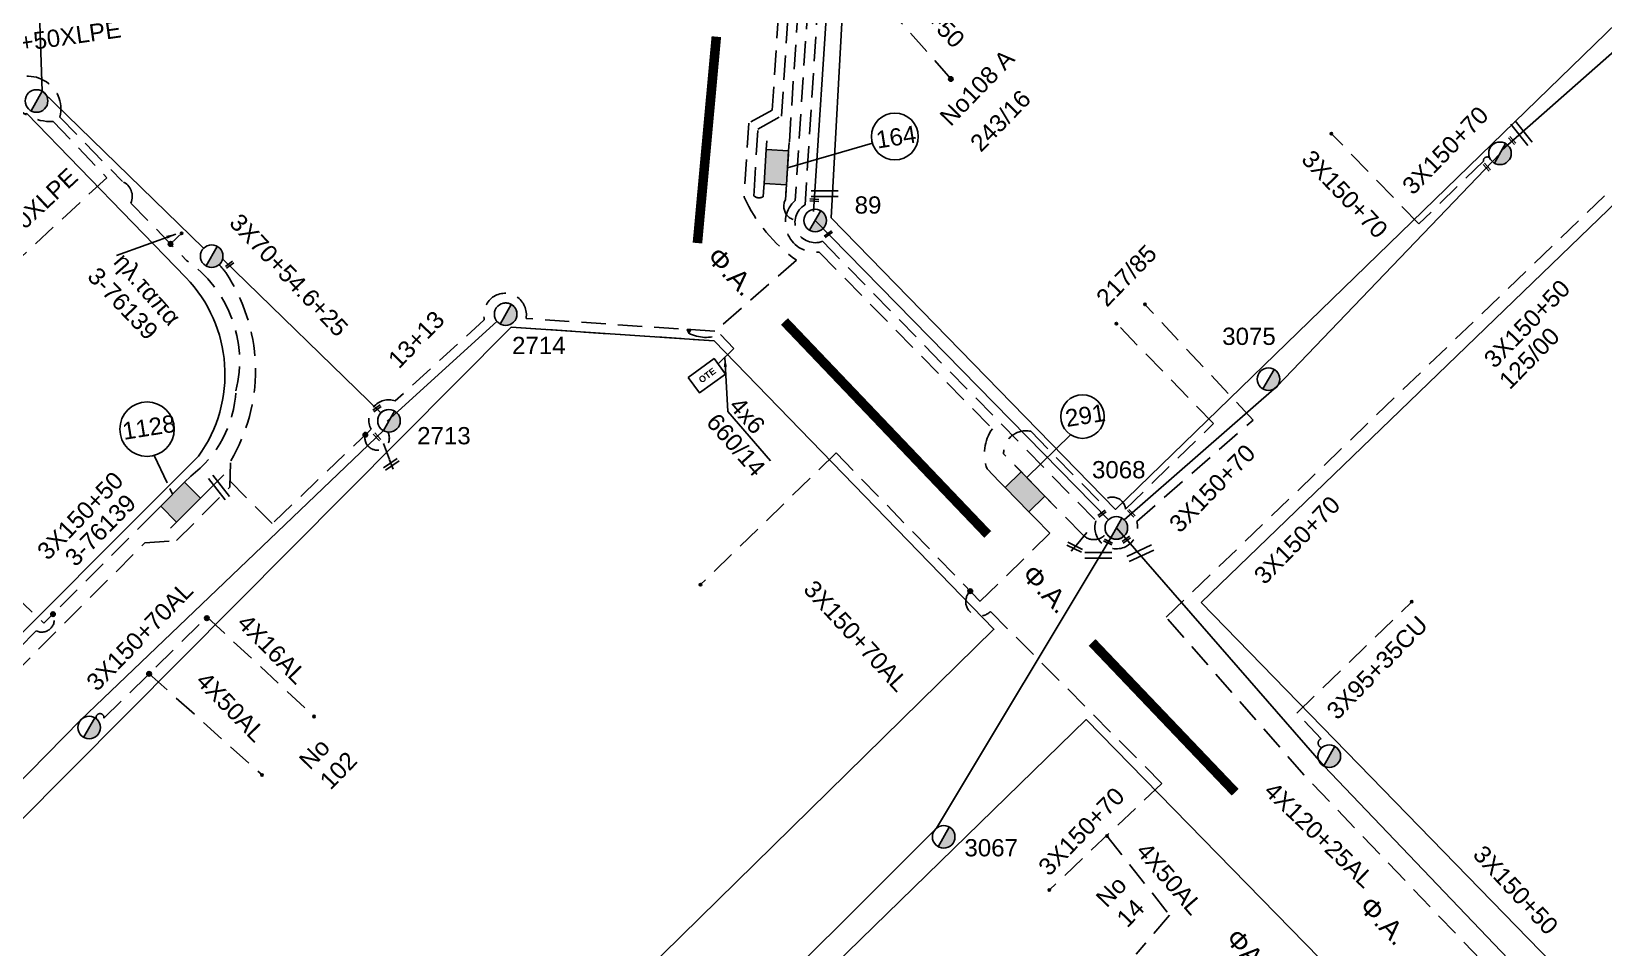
# Model space of a CAD drawing. Header units: millimetres. Extents: x 771 to 3391, y 686 to 1835.
# Drawn here: x 2341.4 to 2505.6, y 1061.9 to 1157.5 of the extents above; entities that cross this region are included whole.
import ezdxf

# ---------------------------------------------------------------- set-up
doc = ezdxf.new("R2010")
doc.units = ezdxf.units.MM
doc.linetypes.add('DASHED', pattern=[19.05, 12.7, -6.35])
for name, color, linetype in [('Link Box 4 Διευθύνσεων', 7, 'Continuous'), ('Pillar OTE', 7, 'Continuous'), ('Άγνωστα', 7, 'Continuous'), ('Γυμνά εναέρια ΧΤ και ΦΟΠ (3Φ)   4x50+16AL', 7, 'Continuous'), ('Επιγραφές - Σχήματα', 7, 'Continuous'), ('Καλωδια Χ.Τ 3x95+35', 7, 'DASHED'), ('Καλώδια ΧΤ   3x150+50CU', 7, 'DASHED'), ('Καλώδια ΧΤ   3x150+70AL', 7, 'DASHED'), ('Καλώδια ΧΤ   3x150AL+50CU', 7, 'DASHED'), ('Μηχανική τομή', 7, 'Continuous'), ('Στύλος ΦΜ', 7, 'Continuous'), ('Στύλος ΦΜ @ 1', 7, 'Continuous'), ('Συνδέσεις', 7, 'Continuous'), ('Συνεστραμμένα ΧΤ   3x70+54.6+25 AL', 7, 'SYN_LINE'), ('Συνεστραμμένα ΧΤ   4x120+25 AL', 7, 'SYN_LINE'), ('Τομή', 7, 'Continuous'), ('Υπόβαθρο ΔΕΗ', 7, 'Continuous'), ('Υπόγεια καλώδια Παροχών ΧΤ   4x16AL', 7, 'DASHED'), ('Υπόγεια καλώδια Παροχών ΧΤ   4x50AL', 7, 'DASHED'), ('Υπόγεια καλώδια Παροχών ΧΤ   4x6', 7, 'DASHED')]:
    doc.layers.add(name, color=color, linetype=linetype)
doc.styles.add('arial', font='arial.ttf')
doc.styles.get("Standard").update_dxf_attribs({"font": 'arial.ttf'})
doc.linetypes.add('SYN_LINE', pattern='A,0.5,-0.0001,["/\\/\\/\\/",Standard,S=0.1,R=0,X=0,Y=-0.05],-0.25', length=0.7501)
doc.dimstyles.new('ISO-25', dxfattribs={"dimtxt": 2.5, "dimasz": 2.5, "dimexe": 1.25, "dimexo": 0.625, "dimtad": 1, "dimtxsty": 'Standard', "dimcen": 2.5, "dimadec": 0, "dimazin": 0, "dimtfac": 1, "dimtmove": 0, "dimatfit": 3, "dimfxl": 1, "dimarcsym": 0})

# ---------------------------------------------------------------- blocks, each defined once
blk = doc.blocks.new('LINK BOX 4 ΑΝΑΧΩΡΗΣΕΩΝ')
at = {"layer": 'Link Box 4 Διευθύνσεων', "ltscale": 40}
blk.add_hatch(color=256, dxfattribs=at).paths.add_polyline_path([(-3.54, 0), (-3.54, -4.67), (3.54, -4.67), (3.54, 0)])
for p, q in [((-3.54, 0), (-5.33, 0)), ((5.33, 0), (3.54, 0)), ((-3.54, -4.67), (-5.33, -4.67)), ((5.33, -4.67), (3.54, -4.67))]:
    blk.add_line(p, q, dxfattribs=at)
blk.add_lwpolyline([(-3.54, -4.67), (-3.54, 0), (3.54, 0), (3.54, -4.67)], close=True, dxfattribs=at)
blk = doc.blocks.new('ΥΠΑΡΧΩΝ ΤΣΙΜΕΝΤΕΝΙΟΣ ΣΤΥΛΟΣ')
at = {"layer": 'Στύλος ΦΜ'}
blk.add_hatch(color=7, dxfattribs=at).paths.add_polyline_path([(-1.29, -2.28, 0.574793), (2.62, 0, 0.268822), (1.3, 2.27)])
at = {"layer": 'Στύλος ΦΜ', "color": 7}
blk.add_line((-1.29, -2.28), (1.3, 2.27), dxfattribs=at)
blk.add_circle((0, 0), 2.62, dxfattribs=at)
at = {"layer": 'Στύλος ΦΜ', "flags": 4}
for tag, p in [('ΑΡΙΘΜΟΣ', (-4.68, 8.05)), ('ΤΥΠΟΣ', (-4.91, 3.03))]:
    blk.add_attdef(tag, p, '', height=4, dxfattribs=at)
blk = doc.blocks.new('ΜΗΧΑΝΙΚΗ ΤΟΜΗ')
at = {"layer": 'Μηχανική τομή', "ltscale": 40}
for p, q in [((-1.89, 0.78), (1.89, 0.78)), ((1.89, 0), (-1.89, 0))]:
    blk.add_line(p, q, dxfattribs=at)
blk = doc.blocks.new('_ΣΥΝΔΕΣΗ')
at = {"layer": 'Συνδέσεις', "linetype": 'SYN_LINE', "ltscale": 40}
blk.add_hatch(color=256, dxfattribs=at).paths.add_polyline_path([(0.5, -0.01, 1), (-0.5, -0.01, 1)])
at = {"layer": 'Συνδέσεις'}
blk.add_circle((0, -0.01), 0.5, dxfattribs=at)
blk = doc.blocks.new('ΤΟΜΗ')
at = {"layer": 'Τομή', "ltscale": 40}
for p, q in [((-5.68, 0), (5.68, 0)), ((5.68, -2.33), (-5.68, -2.33))]:
    blk.add_line(p, q, dxfattribs=at)
blk = doc.blocks.new('τομή_')
at = {"layer": 'Επιγραφές - Σχήματα'}
for p, q in [((-1.29, -0.22), (0.13, 0.75)), ((-1.08, -0.46), (0.34, 0.51)), ((-0.66, 0.62), (-0.29, -0.37))]:
    blk.add_line(p, q, dxfattribs=at)
blk = doc.blocks.new('PILLAR ΟΤΕ')
at = {"layer": 'Pillar OTE', "ltscale": 40}
blk.add_lwpolyline([(-3.31, 2.02), (3.39, 2.02), (3.39, -1.99), (-3.31, -1.99)], close=True, dxfattribs=at)
at = {"layer": 'Pillar OTE', "insert": (-1.81, 0.71), "char_height": 1.3575, "width": 109.961, "attachment_point": 1}
blk.add_mtext('{\\fArial|b1|i0|c161|p34;OTE}', dxfattribs=at)

msp = doc.modelspace()

# ---------------------------------------------------------------- hatches: boundary and pattern name
at = {"layer": 'Pillar OTE', "ltscale": 40}
h = msp.add_hatch(color=256, dxfattribs=at)
h.dxf.hatch_style = 1
h.paths.add_polyline_path([(2409.86537, 1126.42096), (2410.01445, 1126.03019), (2410.22134, 1126.39925)])

# ---------------------------------------------------------------- linework, layer by layer
at = {"color": 85, "const_width": 1}
for points in [[(2412.89927, 1156.97297), (2410.9255, 1135.43042)], [(2420.01221, 1127.24334), (2441.24676, 1105.01037)], [(2452.15091, 1093.74219), (2467.0923, 1078.09828)]]:
    msp.add_lwpolyline(points, dxfattribs=at)
at = {"layer": 'Pillar OTE', "ltscale": 40}
msp.add_lwpolyline([(2410.22134, 1126.39925), (2410.01445, 1126.03019), (2409.86537, 1126.42096), (2410.22134, 1126.39925)], dxfattribs=at)
at = {"layer": 'Άγνωστα', "color": 173, "linetype": 'Continuous', "ltscale": 0.2}
msp.add_lwpolyline([(2549.15073, 1197.2828), (2525.16744, 1171.7622), (2494.97393, 1145.17175)], dxfattribs=at)
at = {"layer": 'Άγνωστα', "linetype": 'Continuous', "ltscale": 0.2}
msp.add_lwpolyline([(2341.37661, 1183.6089), (2342.48617, 1151.28368), (2359.34394, 1134.88444)], dxfattribs=at)
at = {"layer": 'Γυμνά εναέρια ΧΤ και ΦΟΠ (3Φ)   4x50+16AL', "color": 30, "linetype": 'Continuous', "ltscale": 0.2}
msp.add_lwpolyline([(2423.05759, 1138.73066), (2424.6239, 1162.63757), (2451.57157, 1190.05718), (2479.46096, 1217.65342), (2504.02646, 1241.27922), (2519.79377, 1270.95773), (2538.77033, 1226.95915), (2549.31092, 1199.40728)], dxfattribs=at)
at = {"layer": 'Γυμνά εναέρια ΧΤ και ΦΟΠ (3Φ)   4x50+16AL', "color": 27, "linetype": 'Continuous', "ltscale": 0.2}
for points in [[(2455.48243, 1106.55468), (2471.45798, 1120.44596), (2494.7584, 1144.79368)], [(2423.22114, 1137.79121), (2453.85613, 1106.53323)]]:
    msp.add_lwpolyline(points, dxfattribs=at)
at = {"layer": 'Γυμνά εναέρια ΧΤ και ΦΟΠ (3Φ)   4x50+16AL'}
msp.add_lwpolyline([(2378.53285, 1116.83742), (2389.97897, 1127.25673)], dxfattribs=at)
at = {"layer": 'Γυμνά εναέρια ΧΤ και ΦΟΠ (3Φ)   4x50+16AL', "color": 85, "linetype": 'Continuous', "ltscale": 0.2}
msp.add_lwpolyline([(2378.12544, 1115.84851), (2346.49878, 1085.6342), (2314.67358, 1053.22349), (2293.09808, 1029.16072)], dxfattribs=at)
at = {"layer": 'Γυμνά εναέρια ΧΤ και ΦΟΠ (3Φ)   4x50+16AL', "color": 151, "linetype": 'Continuous', "ltscale": 0.2}
msp.add_lwpolyline([(2353.52149, 992.53244), (2369.30113, 1009.24913), (2390.87502, 1030.15358), (2413.19061, 1051.71697), (2435.8968, 1074.3505), (2454.12949, 1104.72023)], dxfattribs=at)
at = {"layer": 'Καλωδια Χ.Τ 3x95+35', "color": 30, "linetype": 'DASHED', "ltscale": 0.2}
msp.add_lwpolyline([(2476.14214, 1082.75714, -0.756230637), (2476.08861, 1083.69401), (2473.51796, 1086.34814), (2473.51796, 1086.34814), (2473.51796, 1086.34814), (2485.53937, 1097.9914)], format="xyb", dxfattribs=at)
at = {"layer": 'Καλώδια ΧΤ   3x150+50CU', "color": 6, "linetype": 'DASHED', "ltscale": 0.2}
for points in [[(2426.94316, 1227.43166), (2415.94875, 1238.97051), (2403.86963, 1227.04913, 0.492439559), (2400.21023, 1219.70154), (2399.48435, 1206.49561), (2415.99377, 1190.96753, 0.708154058), (2425.64344, 1188.77059), (2435.96289, 1188.54234), (2439.55415, 1185.01289), (2423.60458, 1168.73855, 0.535322772), (2419.39723, 1159.3415), (2418.73912, 1149.29672), (2416.27925, 1147.93913), (2415.79544, 1140.22023, 0.129403479), (2421.26824, 1133.6487), (2412.74421, 1126.21771), (2393.0207, 1127.55591, 1.236368527), (2388.66603, 1127.43213), (2379.36424, 1118.94904, 0.67953914), (2376.83088, 1115.99476), (2366.5228, 1106.147), (2361.44021, 1111.22937), (2359.64638, 1109.43557)], [(2324.48419, 1150.48182, 0.536979067), (2326.20847, 1150.27121), (2339.05353, 1150.58493, 0.279905791), (2343.64318, 1148.12374), (2349.23315, 1142.25324), (2336.1112, 1130.09047)]]:
    msp.add_lwpolyline(points, format="xyb", dxfattribs=at)
at = {"layer": 'Καλώδια ΧΤ   3x150+50CU', "color": 27, "linetype": 'DASHED', "ltscale": 0.2}
for points in [[(2417.8336, 1140.76649), (2417.80258, 1140.27164, -0.323942796), (2416.80607, 1140.35856), (2416.83556, 1140.82905), (2417.24291, 1147.32813), (2419.70107, 1148.68323), (2420.41734, 1159.61579, -0.574972635), (2424.08466, 1167.79549), (2439.76274, 1183.74814), (2440.86912, 1183.44725), (2441.70669, 1184.29949), (2436.38119, 1189.53333), (2425.05836, 1189.78377, -0.790523014), (2416.96159, 1191.43007), (2400.50838, 1206.90527), (2401.22379, 1219.92081, -0.533410263), (2404.3536, 1226.11433), (2415.96378, 1237.48729)], [(2438.63275, 1181.17171), (2424.53123, 1166.82323, 0.630607391), (2421.44004, 1159.92954), (2420.13305, 1139.9807)]]:
    msp.add_lwpolyline(points, format="xyb", dxfattribs=at)
at = {"layer": 'Καλώδια ΧΤ   3x150+50CU', "color": 173, "linetype": 'DASHED', "ltscale": 0.2}
msp.add_lwpolyline([(2421.62662, 1225.77248), (2423.79354, 1227.83795), (2415.87453, 1236.10919), (2404.78593, 1225.14482, 0.59395543), (2402.23947, 1220.17868), (2401.53241, 1207.31494), (2417.97193, 1191.85261, 0.927298543), (2424.359, 1190.79949), (2436.79949, 1190.52433), (2443.12085, 1184.31176), (2424.93729, 1165.80975, 0.717854874), (2422.46651, 1160.30083), (2421.12913, 1139.88817, 0.735026484), (2423.65052, 1134.49577), (2441.73169, 1116.0469, 0.250350743), (2441.1823, 1111.85595), (2442.45762, 1110.54995)], format="xyb", dxfattribs=at)
at = {"layer": 'Καλώδια ΧΤ   3x150+50CU', "color": 151, "linetype": 'DASHED', "ltscale": 0.2}
for points in [[(2318.02442, 1147.76914), (2321.29416, 1151.08724, -0.719154678), (2326.19832, 1151.47966), (2338.54389, 1151.78118, -0.770194615), (2344.33497, 1148.58607), (2350.87585, 1141.84553, -0.413629819), (2351.75327, 1139.60667), (2357.56761, 1133.61492)], [(2544.50016, 1020.09119), (2536.24757, 1012.075), (2520.44775, 1028.83717, -0.459794051), (2515.8775, 1038.70873), (2498.00382, 1055.11835), (2474.2719, 1079.92203), (2459.88945, 1096.3849), (2514.04857, 1148.40287), (2527.31701, 1134.12183)], [(2343.62152, 1096.70989, -0.708025468), (2341.8611, 1094.94674), (2339.09493, 1092.17959), (2337.51017, 1093.76326)]]:
    msp.add_lwpolyline(points, format="xyb", dxfattribs=at)
for points in [[(2355.89211, 1135.34155), (2357.14629, 1136.51953)], [(2354.22823, 1107.31825), (2342.66555, 1095.75376)], [(2331.30369, 1106.52769), (2342.66555, 1095.75376)]]:
    msp.add_lwpolyline(points, dxfattribs=at)
at = {"layer": 'Καλώδια ΧΤ   3x150+50CU', "color": 62, "linetype": 'DASHED', "ltscale": 0.2}
msp.add_lwpolyline([(2336.75692, 1093.00948), (2339.41924, 1090.34899), (2353.2102, 1104.14211), (2356.51247, 1104.37356), (2362.08305, 1109.94408), (2362.17186, 1112.68518, 0.27956444), (2362.01013, 1131.79535, 0.07106643), (2360.9641, 1133.17716)], format="xyb", dxfattribs=at)
at = {"layer": 'Καλώδια ΧΤ   3x150+50CU', "linetype": 'DASHED', "ltscale": 0.2}
for points in [[(2391.4719, 1126.65869), (2412.67652, 1125.22001)], [(2378.75487, 1112.82212), (2378.12687, 1114.51671)]]:
    msp.add_lwpolyline(points, dxfattribs=at)
at = {"layer": 'Καλώδια ΧΤ   3x150+50CU', "color": 151, "linetype": 'DASHED', "ltscale": 0.2}
msp.add_lwpolyline([(2459.90441, 1096.39927), (2459.90441, 1096.39927)], close=True, dxfattribs=at)
at = {"layer": 'Καλώδια ΧΤ   3x150+50CU', "color": 27, "linetype": 'DASHED', "ltscale": 0.2}
msp.add_arc((2421.41681, 1139.26838), 1.46814, 150.9753026, 295.5893084, dxfattribs=at)
at = {"layer": 'Καλώδια ΧΤ   3x150+50CU', "color": 151, "linetype": 'DASHED', "ltscale": 0.2}
for centre, radius, start, end in [((2350.35409, 1123.10463), 12.74759, 345.9825432, 55.5370545), ((2350.70776, 1120.65872), 12.03146, 307.2839287, 356.942305)]:
    msp.add_arc(centre, radius, start, end, dxfattribs=at)
at = {"layer": 'Καλώδια ΧΤ   3x150+50CU', "linetype": 'DASHED', "ltscale": 0.2}
for centre, start, end in [((2390.89449, 1127.99764), 341.5228282, 178.1157273), ((2378.70648, 1116.87298), 96.7698024, 198.0220896), ((2454.68052, 1105.69208), 181.2557844, 352.0693595)]:
    msp.add_arc(centre, 1.17777, start, end, dxfattribs=at)
at = {"layer": 'Καλώδια ΧΤ   3x150+50CU', "color": 6, "linetype": 'DASHED', "ltscale": 0.2}
msp.add_arc((2377.46815, 1115.08954), 1.27828, 164.7747727, 28.5729531, dxfattribs=at)
at = {"layer": 'Καλώδια ΧΤ   3x150+70AL', "color": 2, "linetype": 'DASHED', "ltscale": 0.2}
msp.add_lwpolyline([(2422.2189, 1228.04125), (2415.84401, 1234.65211), (2405.17615, 1224.12356, 0.704407455), (2403.25855, 1220.4983), (2402.5556, 1207.70948), (2419.05259, 1192.20766, 1.224254614), (2423.43685, 1191.82013), (2437.2178, 1191.51532), (2444.53501, 1184.32404), (2425.27572, 1164.72745, 0.889608012), (2423.52208, 1160.75461), (2422.1614, 1139.41375, 0.923079404), (2423.99998, 1135.6114), (2452.55284, 1106.43524, 1.364114273), (2456.80456, 1106.37914), (2468.96559, 1116.95356), (2457.66321, 1129.02676)], format="xyb", dxfattribs=at)
at = {"layer": 'Καλώδια ΧΤ   3x150+70AL', "color": 27, "linetype": 'DASHED', "ltscale": 0.2}
msp.add_lwpolyline([(2493.6881, 1144.29854, 0.720946332), (2493.02277, 1143.97559), (2486.28375, 1137.43488), (2477.13305, 1146.86301)], format="xyb", dxfattribs=at)
at = {"layer": 'Καλώδια ΧΤ   3x150+70AL', "color": 173, "linetype": 'DASHED', "ltscale": 0.2}
msp.add_lwpolyline([(2453.63718, 1105.14566, -0.48695111), (2451.14642, 1105.01205), (2442.91006, 1113.4159, -0.490732023), (2445.74079, 1115.78504), (2453.08535, 1108.25586, -0.714461321), (2455.64337, 1107.66666), (2464.82986, 1116.58282), (2454.67191, 1127.04874)], format="xyb", dxfattribs=at)
msp.add_lwpolyline([(2446.18032, 1106.7377), (2447.74026, 1105.14024), (2440.46213, 1098.02883), (2425.4204, 1113.52603), (2411.26118, 1099.78295)], dxfattribs=at)
at = {"layer": 'Καλώδια ΧΤ   3x150+70AL', "color": 173, "ltscale": 0.2}
msp.add_lwpolyline([(2439.42306, 1099.09936, 1.023963225), (2441.52526, 1096.97124), (2459.43954, 1079.02501), (2447.72325, 1067.93786)], format="xyb", dxfattribs=at)
at = {"layer": 'Καλώδια ΧΤ   3x150+70AL', "color": 85, "linetype": 'DASHED', "ltscale": 0.2}
msp.add_lwpolyline([(2348.15063, 1085.7472, -1.375719092), (2348.92002, 1085.81901), (2359.64194, 1096.36191)], format="xyb", dxfattribs=at)
at = {"layer": 'Καλώδια ΧΤ   3x150AL+50CU', "color": 27, "linetype": 'DASHED', "ltscale": 0.2}
msp.add_lwpolyline([(2437.40684, 1152.57285), (2424.65093, 1166.94503)], dxfattribs=at)
at = {"layer": 'Συνεστραμμένα ΧΤ   3x70+54.6+25 AL', "color": 85, "linetype": 'SYN_LINE', "ltscale": 20}
msp.add_lwpolyline([(2361.33369, 1133.78956), (2377.86266, 1117.69464)], dxfattribs=at)
at = {"layer": 'Συνεστραμμένα ΧΤ   4x120+25 AL', "color": 30, "linetype": 'SYN_LINE', "ltscale": 20}
msp.add_lwpolyline([(2521.3726, 1036.25665), (2500.08118, 1056.03981), (2476.34203, 1080.85103), (2454.68278, 1105.69079)], dxfattribs=at)
at = {"layer": 'Υπόβαθρο ΔΕΗ'}
for points in [[(2426.17133, 1161.62121), (2523.82599, 1256.23313), (2547.4697, 1197.76539), (2454.59363, 1107.6223), (2424.89009, 1138.07248), (2426.17133, 1161.62121)], [(2463.5309, 1097.91471), (2552.58607, 1183.77595), (2581.57633, 1112.79761), (2514.18014, 1045.92689), (2463.5309, 1097.91471)], [(2420.3297, 1143.27947), (2429.1969, 1145.86516)], [(2293.73655, 1028.41096), (2391.4719, 1126.65869), (2412.67652, 1125.22001), (2441.90003, 1095.11162), (2332.35888, 987.66888), (2293.73655, 1028.41096)], [(2414.10155, 1117.84404), (2418.54862, 1112.68628)], [(2449.88266, 1115.42602), (2445.32133, 1110.9556)], [(2354.17981, 1113.25861), (2355.53671, 1110.41005)], [(2355.81505, 1109.82574), (2356.11211, 1109.20211)], [(2450.64739, 1104.08154), (2451.60737, 1105.22935)], [(2341.95485, 978.94116), (2451.51429, 1085.69417), (2501.87159, 1034.23361), (2441.98949, 975.17196)]]:
    msp.add_lwpolyline(points, dxfattribs=at)
msp.add_lwpolyline([(2249.83211, 1074.57062), (2323.96293, 1148.54242), (2340.87057, 1148.95536), (2357.47541, 1131.84391, -0.364872621), (2358.79686, 1113.1704), (2283.63599, 1037.98287), (2249.83211, 1074.57062)], format="xyb", dxfattribs=at)
for centre, radius in [((2431.54759, 1146.55063), 2.44859), ((2353.43557, 1116.00336), 2.84386), ((2451.14198, 1117.31403), 2.26947)]:
    msp.add_circle(centre, radius, dxfattribs=at)
at = {"layer": 'Υπόγεια καλώδια Παροχών ΧΤ   4x16AL', "color": 85, "ltscale": 0.2}
msp.add_lwpolyline([(2359.68662, 1096.40585), (2359.68662, 1096.40585), (2370.85998, 1086.03106)], dxfattribs=at)
at = {"layer": 'Υπόγεια καλώδια Παροχών ΧΤ   4x50AL', "color": 85, "ltscale": 0.2}
msp.add_lwpolyline([(2353.65928, 1090.47914), (2365.44493, 1079.90371)], dxfattribs=at)
at = {"layer": 'Υπόγεια καλώδια Παροχών ΧΤ   4x50AL', "color": 173, "ltscale": 0.2}
msp.add_lwpolyline([(2453.68734, 1073.56179), (2460.24108, 1065.27822), (2456.74941, 1061.18473)], dxfattribs=at)
at = {"layer": 'Υπόγεια καλώδια Παροχών ΧΤ   4x6', "color": 6, "linetype": 'DASHED', "ltscale": 0.2}
msp.add_lwpolyline([(2410.01445, 1126.03019, 0.216635303), (2413.34423, 1125.86809), (2414.7372, 1124.43295), (2413.11624, 1122.85963)], format="xyb", dxfattribs=at)

# ---------------------------------------------------------------- block references
at = {"layer": 'Link Box 4 Διευθύνσεων'}
for p, xscale, yscale, zscale, rotation in [((2420.3297, 1143.27947), 0.4999999999999997, 0.4999999999999997, 0.4999999999999997, 266.4134604235601), ((2445.98886, 1110.27449), 0.4999999999999999, 0.4999999999999999, 0.4999999999999999, 314.3191204390756), ((2356.11211, 1109.20211), 0.4999999999999999, 0.4999999999999999, 0.4999999999999999, 44.99964936794007)]:
    msp.add_blockref('LINK BOX 4 ΑΝΑΧΩΡΗΣΕΩΝ', p, dxfattribs=dict(at, xscale=xscale, yscale=yscale, zscale=zscale, rotation=rotation))
at = {"layer": 'Pillar OTE', "xscale": 0.4999999999999999, "yscale": 0.4999999999999999, "zscale": 0.4999999999999999, "rotation": 36.14108558349033}
msp.add_blockref('PILLAR ΟΤΕ', (2411.89921, 1121.56103), dxfattribs=at)
at = {"layer": 'Επιγραφές - Σχήματα'}
msp.add_blockref('τομή_', (2379.41676, 1112.19739), dxfattribs=at)
at = {"layer": 'Επιγραφές - Σχήματα', "rotation": 299.7579530802306}
msp.add_blockref('τομή_', (2450.43357, 1103.19686), dxfattribs=at)
at = {"layer": 'Μηχανική τομή'}
for p, xscale, yscale, zscale, rotation in [((2495.95952, 1146.05578), 0.2500000000001928, 0.2500000000001928, 0.2500000000001928, 312.6268794242704), ((2493.30885, 1143.27898), 0.2500000000001928, 0.2500000000001928, 0.2500000000001928, 312.6268794242704), ((2423.12703, 1139.80564), 0.2500000000001926, 0.2500000000001926, 0.2500000000001926, 356.5422347766396), ((2424.66286, 1136.27961), 0.2499999999999681, 0.2499999999999681, 0.2499999999999681, 36.11407878704492), ((2362.1114, 1133.09758), 0.2499999999999681, 0.2499999999999681, 0.2499999999999681, 36.11407878704492), ((2377.51508, 1118.09839), 0.2499999999999681, 0.2499999999999681, 0.2499999999999681, 36.11407878704492), ((2377.3905, 1115.13133), 0.2500000000001928, 0.2500000000001928, 0.2500000000001928, 312.6268794242704), ((2453.23884, 1107.10934), 0.2499999999999681, 0.2499999999999681, 0.2499999999999681, 36.11407878704492), ((2456.32537, 1107.29029), 0.2499999999999681, 0.2499999999999681, 0.2499999999999681, 133.8512972506133), ((2453.77528, 1104.13024), 0.2500000000001927, 0.2500000000001927, 0.2500000000001927, 333.70979540071), ((2455.79061, 1104.38004), 0.2499999999999681, 0.2499999999999681, 0.2499999999999681, 36.11407878704492)]:
    msp.add_blockref('ΜΗΧΑΝΙΚΗ ΤΟΜΗ', p, dxfattribs=dict(at, xscale=xscale, yscale=yscale, zscale=zscale, rotation=rotation))
at = {"layer": 'Στύλος ΦΜ @ 1', "ltscale": 40, "xscale": 0.4499999999998181, "yscale": 0.4499999999998181, "zscale": 0.4499999999998181}
for p in [(2341.90061, 1150.26179), (2494.75614, 1144.79497), (2360.18815, 1134.06319), (2347.38188, 1084.85492), (2476.92307, 1081.8755)]:
    msp.add_blockref('ΥΠΑΡΧΩΝ ΤΣΙΜΕΝΤΕΝΙΟΣ ΣΤΥΛΟΣ', p, dxfattribs=at)
at = {"layer": 'Στύλος ΦΜ @ 1', "ltscale": 40}
ref = msp.add_blockref('ΥΠΑΡΧΩΝ ΤΣΙΜΕΝΤΕΝΙΟΣ ΣΤΥΛΟΣ', (2423.21887, 1137.7925), dxfattribs=dict(at, xscale=0.4499999999998181, yscale=0.4499999999998181, zscale=0.4499999999998181))
ref.add_attrib('ΤΥΠΟΣ', '89', (2427.34601, 1138.50415), dxfattribs={"layer": 'Στύλος ΦΜ', "height": 1.8, "flags": 4})
ref = msp.add_blockref('ΥΠΑΡΧΩΝ ΤΣΙΜΕΝΤΕΝΙΟΣ ΣΤΥΛΟΣ', (2390.89449, 1127.99764), dxfattribs=dict(at, xscale=0.4499999999998181, yscale=0.4499999999998181, zscale=0.4499999999998181))
ref.add_attrib('ΤΥΠΟΣ', '2714', (2391.55884, 1123.84085), dxfattribs={"layer": 'Στύλος ΦΜ', "height": 1.8, "flags": 4})
ref = msp.add_blockref('ΥΠΑΡΧΩΝ ΤΣΙΜΕΝΤΕΝΙΟΣ ΣΤΥΛΟΣ', (2470.57539, 1121.2258), dxfattribs=dict(at, xscale=0.4499999999998181, yscale=0.4499999999998181, zscale=0.4499999999998181))
ref.add_attrib('ΤΥΠΟΣ', '3075', (2465.73812, 1124.79525), dxfattribs={"layer": 'Στύλος ΦΜ', "height": 1.8, "flags": 4})
ref = msp.add_blockref('ΥΠΑΡΧΩΝ ΤΣΙΜΕΝΤΕΝΙΟΣ ΣΤΥΛΟΣ', (2378.70648, 1116.87298), dxfattribs=dict(at, xscale=0.4499999999998181, yscale=0.4499999999998181, zscale=0.4499999999998181))
ref.add_attrib('ΤΥΠΟΣ', '2713', (2381.64841, 1114.422), dxfattribs={"layer": 'Στύλος ΦΜ', "height": 1.8, "flags": 4})
ref = msp.add_blockref('ΥΠΑΡΧΩΝ ΤΣΙΜΕΝΤΕΝΙΟΣ ΣΤΥΛΟΣ', (2454.68052, 1105.69208), dxfattribs=dict(at, xscale=0.4499999999998181, yscale=0.4499999999998181, zscale=0.4499999999998181))
ref.add_attrib('ΤΥΠΟΣ', '3068', (2452.13738, 1110.87361), dxfattribs={"layer": 'Στύλος ΦΜ', "height": 1.8, "flags": 4})
ref = msp.add_blockref('ΥΠΑΡΧΩΝ ΤΣΙΜΕΝΤΕΝΙΟΣ ΣΤΥΛΟΣ', (2436.64853, 1073.44384), dxfattribs=dict(at, xscale=0.4499999999998181, yscale=0.4499999999998181, zscale=0.4499999999998181))
ref.add_attrib('ΤΥΠΟΣ', '3067', (2438.81309, 1071.40951), dxfattribs={"layer": 'Στύλος ΦΜ', "height": 1.8, "flags": 4})
at = {"layer": 'Συνδέσεις'}
for p, xscale, yscale, zscale in [((2437.39848, 1152.56345), 0.4777242751394019, 0.4777242751394019, 0.4777242751394019), ((2477.15118, 1146.84762), 0.25, 0.25, 0.25), ((2357.03981, 1136.45827), 0.25, 0.25, 0.25), ((2355.89211, 1135.34155), 0.4777242751394019, 0.4777242751394019, 0.4777242751394019), ((2457.66321, 1129.02676), 0.25, 0.25, 0.25), ((2454.69553, 1127.0244), 0.25, 0.25, 0.25), ((2376.23473, 1115.42523), 0.4777242751394019, 0.4777242751394019, 0.4777242751394019), ((2411.24641, 1099.76862), 0.25, 0.25, 0.25), ((2439.42306, 1099.09936), 0.4777242751394019, 0.4777242751394019, 0.4777242751394019), ((2343.61175, 1096.70011), 0.4777242751394019, 0.4777242751394019, 0.4777242751394019), ((2485.53937, 1097.9914), 0.25, 0.25, 0.25), ((2359.6839, 1096.27288), 0.4777242751394019, 0.4777242751394019, 0.4777242751394019), ((2353.64951, 1090.46937), 0.4777242751394019, 0.4777242751394019, 0.4777242751394019), ((2370.88653, 1086.01143), 0.25, 0.25, 0.25), ((2365.44493, 1079.90371), 0.25, 0.25, 0.25), ((2453.70401, 1073.54073), 0.25, 0.25, 0.25), ((2447.67793, 1067.89628), 0.25, 0.25, 0.25)]:
    msp.add_blockref('_ΣΥΝΔΕΣΗ', p, dxfattribs=dict(at, xscale=xscale, yscale=yscale, zscale=zscale))
at = {"layer": 'Τομή'}
for p, xscale, yscale, zscale, rotation in [((2497.22823, 1147.07645), 0.2499999999999669, 0.2499999999999669, 0.2499999999999669, 308.1680509152084), ((2361.17528, 1110.10022), 0.2499999999999669, 0.2499999999999669, 0.2499999999999669, 308.1680509152084), ((2457.05475, 1103.31309), 0.25, 0.25, 0.25, 24.93560051021607)]:
    msp.add_blockref('ΤΟΜΗ', p, dxfattribs=dict(at, xscale=xscale, yscale=yscale, zscale=zscale, rotation=rotation))
at = {"layer": 'Τομή', "xscale": 0.25, "yscale": 0.25, "zscale": 0.25}
for p in [(2424.21306, 1140.88346), (2452.79533, 1103.13524)]:
    msp.add_blockref('ΤΟΜΗ', p, dxfattribs=at)

# ---------------------------------------------------------------- texts
at = {"ltscale": 40, "insert": (2467.43181, 1064.07797), "char_height": 2, "width": 50.2149778, "attachment_point": 1, "rotation": 312.4591004, "style": 'arial'}
msp.add_mtext('ΦANEPΩMENHΣ', dxfattribs=at)
at = {"layer": 'Άγνωστα', "color": 7, "char_height": 1.8, "attachment_point": 1}
for s, width, gutter_width, insert, rotation in [('3X150+50', 1.8, 12.5, (2430.9988, 1165.17876), 313.9831801), ('3X150+50XLPE', 1.8, 12.5, (2332.80094, 1156.18258), 8.0565703), ('No108 Α', 24.4741712, 13.84467, (2436.07921, 1148.78423), 45.7938475), ('243/16', 24.4741712, 13.84467, (2439.2437, 1146.07349), 45.7938475), ('3X150+70', 1.8, 12.5, (2484.37005, 1141.60719), 45.7938475), ('164', 1.8, 12.5, (2429.4596, 1147.06723), 9.0165632), ('3X150+70', 1.8, 12.5, (2475.18832, 1145.31142), 313.9831801), ('3X150+50XLPE', 1.8, 12.5, (2332.00169, 1131.16187), 43.0187959), ('3X70+54.6+25', 1.8, 12.5, (2363.2176, 1138.6876), 313.6362203), ('217/85', 1.8, 12.5, (2452.40654, 1129.91819), 45.7938475), ('3-76139', 1.8, 12.5, (2348.38561, 1133.07911), 313.6362203), ('3X150+50', 1.8, 12.5, (2492.9011, 1123.51165), 45.7938475), ('13+13', 1.8, 12.5, (2378.44378, 1123.46768), 45.8272142), ('125/00', 1.8, 2.22856, (2494.48391, 1121.28418), 45.7938475), ('4x6', 1.8, 12.5, (2415.47813, 1119.55238), 311.5020171), ('291', 1.8, 12.5, (2449.22263, 1118.0014), 9.0165632), ('1128', 1.8, 12.5, (2350.73591, 1116.65812), 9.0165632), ('660/14', 1.8, 12.5, (2413.08497, 1117.84404), 311.5020171), ('3X150+70', 1.8, 12.5, (2460.02327, 1106.32664), 45.7938475), ('3X150+50', 1.8, 12.5, (2341.78475, 1103.46885), 45.8272142), ('3-76139', 1.8, 12.5, (2344.68099, 1102.8123), 45.4458041), ('3X150+70', 1.8, 12.5, (2468.88193, 1100.93332), 45.7938475), ('3X95+35CU', 1.8, 12.5, (2476.47148, 1086.8115), 45.7938475), ('3X150+70', 1.8, 12.5, (2446.36439, 1070.50413), 45.8272142), ('3X150+50', 1.8, 12.5, (2493.13127, 1072.73448), 312.9440897)]:
    msp.add_mtext_dynamic_manual_height_columns(s, width=width, gutter_width=gutter_width, heights=[0.04535], dxfattribs=dict(at, insert=insert, rotation=rotation))
at = {"layer": 'Άγνωστα', "color": 7}
note = msp.add_mtext_dynamic_manual_height_columns('No ', width=1.8, gutter_width=1.5916, heights=[0.04535, 0], dxfattribs=dict(at, insert=(2366.7907, 1079.15764), char_height=1.8, attachment_point=1, rotation=45.8272142))
for column, words in zip(note.columns.linked_columns, ['102']):
    column.text = words
note = msp.add_mtext_dynamic_manual_height_columns('No ', width=1.8, gutter_width=1.80861, heights=[0.04535, 0], dxfattribs=dict(at, insert=(2449.86541, 1064.6263), char_height=1.8, attachment_point=1, rotation=45.8272142))
for column, words in zip(note.columns.linked_columns, ['14']):
    column.text = words
at = {"layer": 'Επιγραφές - Σχήματα', "color": 85, "linetype": 'Continuous', "char_height": 2.019182, "width": 8.1175664, "attachment_point": 1, "rotation": 313.914932}
for insert in [(2413.21099, 1135.22153), (2446.10202, 1102.08548), (2481.34548, 1067.45522)]:
    msp.add_mtext('Φ.Α.', dxfattribs=dict(at, insert=insert))
at = {"layer": 'Καλώδια ΧΤ   3x150+70AL', "color": 7, "char_height": 1.8, "attachment_point": 1}
for s, insert, rotation in [('ηλ.ταπα', (2351.18361, 1134.58229), 311.3015077), ('3X150+70AL', (2346.92627, 1089.79647), 45.8272142), ('3X150+70AL', (2423.21628, 1100.41195), 312.5532091)]:
    msp.add_mtext_dynamic_manual_height_columns(s, width=1.8, gutter_width=12.5, heights=[0.04535], dxfattribs=dict(at, insert=insert, rotation=rotation))
at = {"layer": 'Συνεστραμμένα ΧΤ   4x120+25 AL', "color": 7, "insert": (2471.23285, 1079.36089), "char_height": 1.8, "attachment_point": 1, "rotation": 316.2596131}
msp.add_mtext_dynamic_manual_height_columns('4X120+25AL', width=1.8, gutter_width=12.5, heights=[0.04535], dxfattribs=at)
at = {"layer": 'Υπόγεια καλώδια Παροχών ΧΤ   4x16AL', "color": 7, "insert": (2364.01924, 1096.88751), "char_height": 1.8, "attachment_point": 1, "rotation": 314.3568019}
msp.add_mtext_dynamic_manual_height_columns('4X16AL', width=1.8, gutter_width=12.5, heights=[0.04535], dxfattribs=at)
at = {"layer": 'Υπόγεια καλώδια Παροχών ΧΤ   4x50AL', "color": 7, "char_height": 1.8, "attachment_point": 1}
for insert, rotation in [((2359.70881, 1090.84643), 314.3568019), ((2458.00259, 1073.06491), 310.852033)]:
    msp.add_mtext_dynamic_manual_height_columns('4X50AL', width=1.8, gutter_width=12.5, heights=[0.04535], dxfattribs=dict(at, insert=insert, rotation=rotation))

# ---------------------------------------------------------------- leaders
at = {"layer": 'Επιγραφές - Σχήματα', "ltscale": 40}
for points in [[(2356.44709, 1136.37453), (2350.23117, 1134.12199)], [(2413.78881, 1123.51244), (2414.10155, 1117.84404)]]:
    msp.add_leader(points, dimstyle='ISO-25', override={"dimasz": 1, "dimtad": 0}, dxfattribs=at)

doc.saveas('drawing.dxf')
